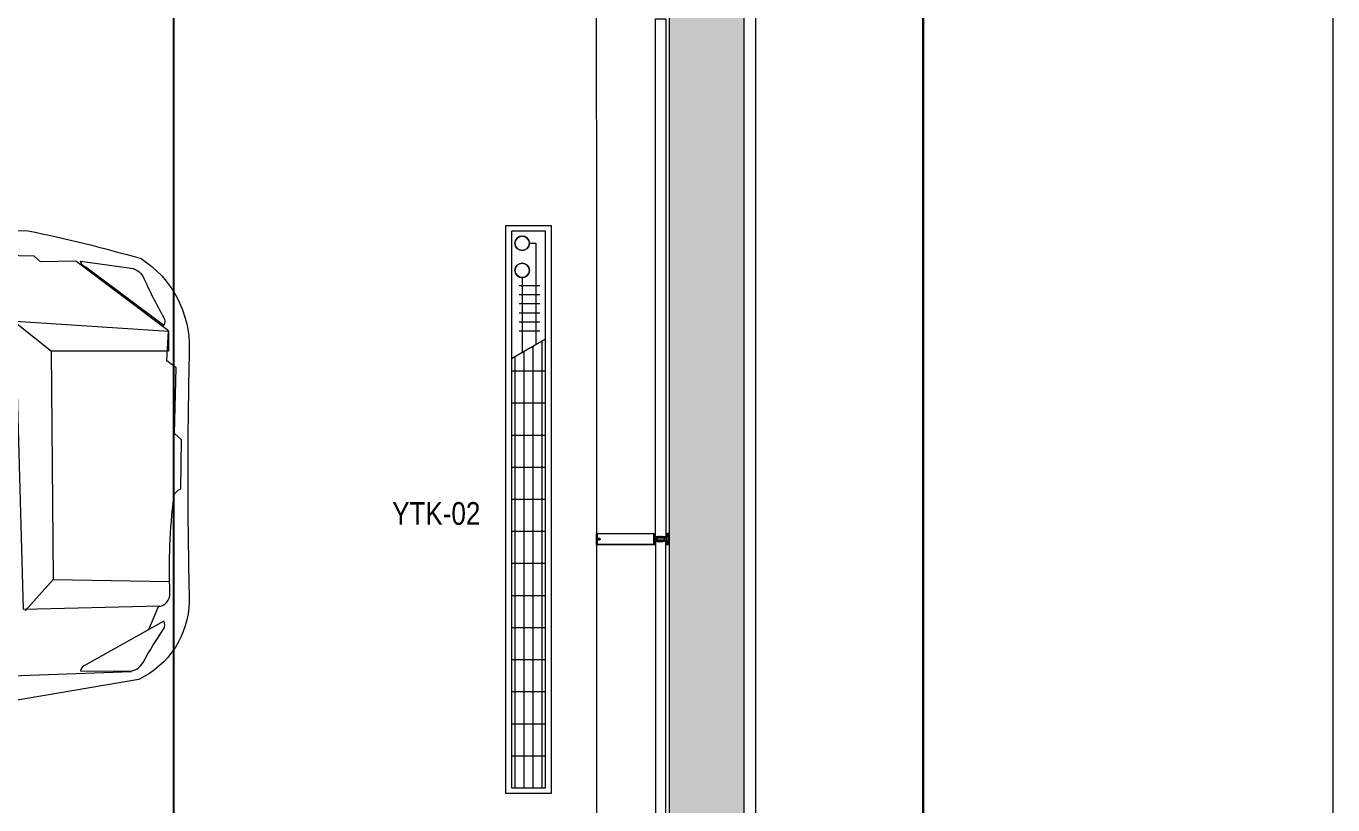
# Model space of a CAD drawing. Extents: x -2012 to 34975, y -1043 to 8321.
# Drawn here: x 5880 to 6455, y 1097 to 1440 of the extents above; entities that cross this region are included whole.
import ezdxf
from ezdxf.enums import TextEntityAlignment as Align

# ---------------------------------------------------------------- set-up
doc = ezdxf.new("R2010")
doc.units = 0
doc.header["$LTSCALE"] = 25
doc.linetypes.add('Grundrisse$0$AUSGEZOGEN', pattern=[2, 1, 1])
doc.linetypes.add('HIDDEN2', pattern=[4.7625, 3.175, -1.5875])
doc.layers.get('0').update_dxf_attribs({"color": 9, "lineweight": 9})
for name, color, linetype, lineweight in [('04', 9, 'Continuous', 9), ('06D', 9, 'Continuous', 9), ('10A', 9, 'Continuous', 9), ('15', 9, 'Continuous', 9), ('21', 9, 'Continuous', 9), ('31', 9, 'Continuous', 9), ('35', 9, 'Continuous', 9)]:
    doc.layers.add(name, color=color, linetype=linetype, lineweight=lineweight)
doc.styles.add('MuuM_TEXT-STANDART', font='ARIALN.TTF')

# ---------------------------------------------------------------- blocks, each defined once
blk = doc.blocks.new('prf-camderzi-20x6-p_1')
at = {"layer": '10A', "linetype": 'Continuous'}
for points in [[(0.18, -2.39), (0.13, -2.34), (0.13, 2.34), (0.18, 2.39), (0.79, 2.39), (0.82, 2.3), (0.88, 2.28), (1.2, 2.39), (1.2, 2.5), (0.15, 2.5), (0.04, 2.45), (0, 2.35), (0, -2.35), (0.05, -2.46), (0.15, -2.5), (1.2, -2.5), (1.2, -2.39), (0.88, -2.28), (0.82, -2.3), (0.79, -2.39)], [(1.06, 2.07), (1.06, 1.95), (1.12, 1.95), (1.2, 2.03), (1.2, 2.35), (0.83, 2.25), (0.8, 2.25), (0.77, 2.27), (0.74, 2.33), (0.69, 2.35), (0.53, 2.27), (0.39, 2.2), (0.22, 2.13), (0.21, 2.1), (0.22, 2.07), (0.26, 2.05), (0.6, 2.05), (0.65, 2), (0.65, 1.08), (0.75, 0.98), (0.9, 0.98), (1, 0.88), (1, 0.03), (1.02, 0), (1, -0.02), (1, -0.88), (0.9, -0.98), (0.75, -0.98), (0.65, -1.08), (0.65, -2), (0.6, -2.05), (0.26, -2.05), (0.22, -2.07), (0.21, -2.1), (0.23, -2.14), (0.42, -2.21), (0.52, -2.26), (0.7, -2.35), (0.73, -2.33), (0.77, -2.27), (0.8, -2.25), (0.82, -2.25), (1.2, -2.35), (1.2, -2.03), (1.12, -1.95), (1.06, -1.95), (1.06, -2.07), (0.9, -2.07), (0.8, -1.97), (0.8, -1.13), (1.06, -1.13), (1.06, -1.25), (1.12, -1.25), (1.2, -1.17), (1.2, 1.17), (1.12, 1.25), (1.06, 1.25), (1.06, 1.13), (0.8, 1.13), (0.8, 1.97), (0.9, 2.07)], [(6.25, -2.5), (31.85, -2.5), (31.95, -2.46), (32, -2.35), (32, 2.35), (31.94, 2.47), (31.85, 2.5), (6.25, 2.5), (6.25, 2.3), (6.33, 2.22), (6.39, 2.22), (6.39, 2.34), (6.62, 2.34), (6.62, 1.9), (6.64, 1.87), (6.62, 1.85), (6.62, 1.4), (6.39, 1.4), (6.39, 1.52), (6.33, 1.52), (6.25, 1.44), (6.25, 1.08), (6.37, 1.08), (6.37, 1.2), (6.58, 1.2), (6.58, 0.65), (6.52, 0.53), (6.43, 0.5), (5.3, 0.5), (5.25, 0.45), (5.25, 0.35), (5.35, 0.25), (5.44, 0.25), (5.47, 0.2), (5.59, 0.2), (5.62, 0.25), (5.65, 0.2), (5.77, 0.2), (5.8, 0.25), (5.83, 0.2), (5.95, 0.2), (5.98, 0.25), (6.01, 0.2), (6.13, 0.2), (6.16, 0.25), (6.19, 0.2), (6.31, 0.2), (6.34, 0.25), (6.37, 0.2), (6.41, 0.2), (6.6, 0.09), (6.65, 0), (6.6, -0.09), (6.41, -0.2), (6.28, -0.2), (6.25, -0.25), (6.22, -0.2), (6.1, -0.2), (6.07, -0.25), (6.04, -0.2), (5.92, -0.2), (5.89, -0.25), (5.86, -0.2), (5.74, -0.2), (5.71, -0.25), (5.68, -0.2), (5.56, -0.2), (5.53, -0.25), (5.5, -0.2), (5.38, -0.2), (5.35, -0.25), (5.25, -0.37), (5.25, -0.45), (5.3, -0.5), (6.43, -0.5), (6.55, -0.56), (6.58, -0.65), (6.58, -1.22), (6.37, -1.22), (6.37, -1.1), (6.25, -1.1), (6.25, -1.46), (6.33, -1.54), (6.39, -1.54), (6.39, -1.42), (6.62, -1.42), (6.62, -1.86), (6.64, -1.89), (6.62, -1.91), (6.62, -2.36), (6.39, -2.36), (6.39, -2.24), (6.33, -2.24), (6.25, -2.32)]]:
    blk.add_lwpolyline(points, close=True, dxfattribs=at)
at = {"layer": '10A', "linetype": 'Grundrisse$0$AUSGEZOGEN'}
for points in [[(5.22, -0.5), (5.22, -0.32), (5.28, -0.22), (5.42, -0.19), (5.59, -0.2), (5.76, -0.21), (5.84, -0.21), (5.87, -0.24), (5.9, -0.2), (5.94, -0.2), (6.12, -0.19), (6.17, -0.19), (6.23, -0.17), (6.37, -0.09), (6.42, 0), (6.37, 0.09), (6.23, 0.17), (6.17, 0.19), (6.12, 0.19), (5.94, 0.2), (5.9, 0.2), (5.87, 0.23), (5.84, 0.21), (5.76, 0.21), (5.59, 0.2), (5.42, 0.19), (5.27, 0.23), (5.22, 0.32), (5.22, 0.5), (2.39, 0.5), (2.31, 0.48), (2.07, 0.37), (2.04, 0.37), (2.03, 0.4), (2.04, 0.47), (2.03, 0.49), (1.98, 0.5), (1.44, 0.5), (1.34, 0.4), (1.37, 0.29), (1.48, 0.27), (1.48, 0.34), (1.51, 0.37), (1.8, 0.37), (1.87, 0.34), (2.18, 0.03), (2.19, 0), (2.18, -0.04), (1.87, -0.34), (1.8, -0.37), (1.51, -0.37), (1.48, -0.34), (1.48, -0.26), (1.37, -0.29), (1.34, -0.36), (1.37, -0.47), (1.44, -0.5), (2.01, -0.5), (2.04, -0.47), (2.03, -0.4), (2.04, -0.38), (2.07, -0.37), (2.31, -0.48), (2.39, -0.5)], [(2.8, 0.93), (2.78, 0.89), (2.73, 0.5), (2.84, 0.5), (2.89, 0.55), (2.91, 0.58), (2.91, 0.9), (3, 1.05), (3.11, 1.09), (3.45, 1.12), (3.46, 1.13), (3.47, 1.16), (3.45, 1.18), (3.1, 1.18), (3.09, 1.18), (3.04, 1.17), (3, 1.15), (2.95, 1.13), (2.91, 1.1), (2.88, 1.06), (2.84, 1.02), (2.82, 0.98)], [(3.68, 0.93), (3.66, 0.89), (3.61, 0.5), (3.72, 0.5), (3.77, 0.55), (3.79, 0.58), (3.79, 0.9), (3.88, 1.05), (3.99, 1.09), (4.33, 1.12), (4.34, 1.13), (4.35, 1.16), (4.33, 1.18), (3.98, 1.18), (3.97, 1.18), (3.92, 1.17), (3.88, 1.15), (3.83, 1.13), (3.79, 1.1), (3.76, 1.06), (3.72, 1.02), (3.7, 0.98)], [(4.56, 0.93), (4.54, 0.89), (4.49, 0.5), (4.6, 0.5), (4.65, 0.55), (4.67, 0.58), (4.67, 0.9), (4.76, 1.05), (4.87, 1.09), (5.21, 1.12), (5.22, 1.13), (5.23, 1.16), (5.21, 1.18), (4.86, 1.18), (4.85, 1.18), (4.8, 1.17), (4.76, 1.15), (4.71, 1.13), (4.67, 1.1), (4.64, 1.06), (4.6, 1.02), (4.58, 0.98)], [(2.79, -0.92), (2.78, -0.88), (2.73, -0.5), (2.84, -0.5), (2.89, -0.55), (2.91, -0.58), (2.91, -0.89), (3, -1.04), (3.11, -1.08), (3.44, -1.11), (3.46, -1.12), (3.47, -1.15), (3.45, -1.17), (3.1, -1.17), (3.09, -1.17), (3.04, -1.16), (3, -1.14), (2.95, -1.12), (2.91, -1.09), (2.87, -1.05), (2.84, -1.01), (2.82, -0.97)], [(3.67, -0.92), (3.66, -0.88), (3.61, -0.5), (3.72, -0.5), (3.77, -0.55), (3.79, -0.58), (3.79, -0.89), (3.88, -1.04), (3.99, -1.08), (4.32, -1.11), (4.34, -1.12), (4.35, -1.15), (4.33, -1.17), (3.98, -1.17), (3.97, -1.17), (3.92, -1.16), (3.88, -1.14), (3.83, -1.12), (3.79, -1.09), (3.75, -1.05), (3.72, -1.01), (3.7, -0.97)], [(4.55, -0.92), (4.54, -0.88), (4.49, -0.5), (4.6, -0.5), (4.65, -0.55), (4.67, -0.58), (4.67, -0.89), (4.76, -1.04), (4.87, -1.08), (5.2, -1.11), (5.22, -1.12), (5.23, -1.15), (5.21, -1.17), (4.86, -1.17), (4.85, -1.17), (4.8, -1.16), (4.76, -1.14), (4.71, -1.12), (4.67, -1.09), (4.63, -1.05), (4.6, -1.01), (4.58, -0.97)]]:
    blk.add_lwpolyline(points, close=True, dxfattribs=at)
at = {"layer": '10A', "linetype": 'Continuous'}
blk.add_lwpolyline([(6.85, -2.29), (6.85, 2.29), (31.79, 2.29), (31.79, 0.16), (31.74, 0.11), (31.28, 0.11), (31.22, 0.17), (31.2, 0.22), (31.17, 0.27), (31.13, 0.31), (31.09, 0.35), (31.05, 0.38), (31, 0.41), (30.95, 0.43), (30.9, 0.45), (30.84, 0.46), (30.79, 0.46), (30.73, 0.45), (30.68, 0.44), (30.62, 0.42), (30.57, 0.4), (30.53, 0.37), (30.49, 0.33), (30.45, 0.29), (30.44, 0.18), (30.52, 0.13), (30.66, 0.13), (30.68, 0.16), (30.67, 0.18), (30.78, 0.22), (30.92, 0.18), (30.92, 0.16), (30.93, 0.14), (31, 0.12), (31.04, -0.01), (31, -0.11), (30.93, -0.12), (30.92, -0.15), (30.93, -0.16), (30.78, -0.2), (30.68, -0.16), (30.68, -0.15), (30.67, -0.12), (30.65, -0.11), (30.52, -0.11), (30.42, -0.18), (30.45, -0.27), (30.49, -0.31), (30.53, -0.35), (30.57, -0.38), (30.62, -0.41), (30.68, -0.42), (30.73, -0.44), (30.79, -0.44), (30.84, -0.44), (30.9, -0.43), (30.95, -0.42), (31, -0.39), (31.05, -0.37), (31.09, -0.33), (31.13, -0.29), (31.17, -0.25), (31.2, -0.2), (31.22, -0.15), (31.28, -0.09), (31.74, -0.09), (31.79, -0.14), (31.79, -2.29), (6.85, -2.29)], dxfattribs=at)
blk = doc.blocks.new('p-cephe-onkisim')
at = {"layer": '31'}
h = blk.add_hatch(dxfattribs=at)
h.set_pattern_fill('DOTS', color=256, scale=50, angle=90, style=0)
h.set_pattern_definition([(90, (8372.4593, -9317.76), (-3.125, 1.5625), [0, -3.125])])
h.paths.add_polyline_path([(-38, 3019.5), (-5, 3019.5), (-5, 3752), (-38, 3752)])
h.paths.add_polyline_path([(-5, 1789.5), (-38, 1789.5), (-38, 2276.5), (-5, 2276.5)])
h.paths.add_polyline_path([(-38, 794.5), (-5, 794.5), (-5, 1709.5), (-38, 1709.5)])
h.paths.add_polyline_path([(-38, 68), (-5, 68), (-5, 554.5), (-38, 554.5)])
at = {"layer": '06D'}
for points in [[(-70.11, 2344.99), (-70, 68.43)], [(0, 2276.5), (0, 68)]]:
    blk.add_lwpolyline(points, dxfattribs=at)
blk.add_lwpolyline([(-38, 794.5), (-5, 794.5), (-5, 1709.5), (-38, 1709.5)], close=True, dxfattribs=at)
at = {"layer": '15', "linetype": 'Continuous'}
for points in [[(-44, 1251), (-39.5, 1251), (-39.5, 1023), (-44, 1023)], [(-44, 793.18), (-39.5, 793.18), (-39.5, 1021), (-44, 1021)]]:
    blk.add_lwpolyline(points, close=True, dxfattribs=at)
at = {"xscale": -1}
blk.add_blockref('prf-camderzi-20x6-p_1', (-38, 1022), dxfattribs=at)
blk = doc.blocks.new('p-cephe-onkisim-toplam')
blk.add_blockref('p-cephe-onkisim', (0, 0))
blk = doc.blocks.new('p-araba-crafter-1')
for points in [[(-325.24, 95.01), (-267.46, 104.76), (226.84, 100.03, -0.193651), (240.72, 94.32, -0.376965), (241.54, 83.71), (245.62, -76.25, -0.337403), (230.11, -104.82), (-276.44, -102.54, -0.019253), (-326.25, -90.3, -0.261404), (-347.48, -50.31, 0.011653), (-347.48, 60.69, -0.283819), (-325.24, 95.01, -0.476839)], [(-329.75, 73), (-333.95, 62.92, 0.393869), (-338.99, 57.04, -0.040659), (-340.67, 14.76, -0.299249), (-343.76, 11.12), (-344.04, -10.44), (-340.95, -13.24), (-341.68, -42.2), (-337.65, -45.34), (-338.4, -58.55), (-297.49, -89.22), (-281.97, -88.87), (-279.15, -91.34), (-245.99, -92.04), (-239.29, -88.52), (-144.76, -81.47), (212.63, -84.45), (211.92, 81.01), (-160.94, 83.79), (-240.52, 94.44), (-322.09, 91.46)], [(-299.61, 91.18), (-320.81, 91.38, 0.261581), (-327.16, 87.46, -0.022926), (-336.13, 72.89, 0.279532), (-336.31, 69.35), (-301.94, 88.58, 0.295188), (-299.61, 91.18, 13.178644)], [(-299.61, -89.13), (-320.81, -86.22, -0.261581), (-327.16, -82.3, 0.019625), (-336.13, -64.44, -0.279532), (-336.31, -60.89), (-301.94, -86.52, -0.295188), (-299.61, -89.13, -13.178644)]]:
    blk.add_lwpolyline(points, format="xyb")
for points in [[(-334.58, 62.79), (-274.46, 64.16), (-270.95, -62.71), (-338.36, -58.34), (-338.36, -49.59), (-286.71, -49.59), (-287.59, 51.03), (-338.7, 51.82)], [(-275.27, 64.73), (-287.73, 50.89)], [(-270.91, -62.11), (-286.82, -49.6)]]:
    blk.add_lwpolyline(points)
blk = doc.blocks.new('p-crafter orta')
blk.add_blockref('p-araba-crafter-1', (346.83, -5.19))
blk = doc.blocks.new('A$C4B7F52E3')
for p, q in [((250, 89.48), (0, 89.47)), ((250, 89.47), (0, 89.48)), ((0, 89.48), (0, 69.47)), ((250, 69.47), (250, 89.47)), ((0, 69.47), (250, 69.47))]:
    blk.add_line(p, q)
at = {"color": 252, "linetype": 'Continuous'}
for p, q in [((16.61, 71.95), (16.6, 86.99)), ((30.73, 71.95), (30.72, 86.99)), ((44.85, 71.95), (44.84, 86.99)), ((58.96, 71.95), (58.96, 86.99)), ((73.08, 71.95), (73.08, 86.99)), ((87.2, 71.95), (87.2, 86.99)), ((101.32, 71.95), (101.32, 86.99)), ((115.44, 71.95), (115.44, 86.99)), ((129.56, 71.95), (129.56, 86.99)), ((143.68, 71.95), (143.68, 86.98)), ((157.8, 71.95), (157.8, 86.98)), ((171.92, 71.94), (171.92, 86.98)), ((186.04, 71.94), (186.04, 86.98))]:
    blk.add_line(p, q, dxfattribs=at)
at = {"color": 252}
for p, q in [((191.48, 71.95), (200.19, 86.99)), ((199.29, 85.44), (2.49, 85.42)), ((196.99, 81.46), (2.49, 81.45)), ((242.21, 82.69), (197.7, 82.69)), ((203.55, 84.5), (203.55, 75.36)), ((207.52, 84.5), (207.52, 75.36)), ((211.5, 84.5), (211.5, 75.36)), ((215.48, 84.5), (215.48, 75.36)), ((219.45, 84.5), (219.45, 75.36)), ((223.43, 84.5), (223.43, 75.36)), ((242.21, 79.91), (242.21, 82.69)), ((194.68, 77.48), (2.49, 77.47)), ((227.1, 76.72), (194.25, 76.73)), ((192.38, 73.51), (2.49, 73.49))]:
    blk.add_line(p, q, dxfattribs=at)
blk.add_lwpolyline([(247.51, 86.99), (247.51, 71.95), (2.49, 71.95), (2.49, 86.99)], close=True)
for centre in [(230.28, 76.72), (242.21, 76.72)]:
    blk.add_circle(centre, 3.18, dxfattribs=at)
blk = doc.blocks.new('yer menfezleri')
at = {"layer": '35'}
for centre in [(2775.01, 13059), (2775.01, 13047.07)]:
    blk.add_circle(centre, 3.18, dxfattribs=at)
at = {"layer": '35', "xscale": -1, "rotation": 270}
blk.add_blockref('A$C4B7F52E3', (2698.29, 12816.79), dxfattribs=at)
at = {"layer": '35', "style": 'MuuM_TEXT-STANDART'}
blk.add_text('YTK-02', height=10, dxfattribs=at).set_placement((2737.18, 12940.06), align=Align.MIDDLE)

msp = doc.modelspace()

# ---------------------------------------------------------------- linework, layer by layer
at = {"color": 4}
msp.add_lwpolyline([(80, 4190), (6455.06, 4190), (6455.06, 15), (80, 15)], close=True, dxfattribs=at)
at = {"layer": '21', "linetype": 'HIDDEN2', "ltscale": 0.1, "const_width": 1}
msp.add_lwpolyline([(5944.63, 2029.5), (5944.63, 629.5), (6274.63, 629.5), (6274.63, 2029.5)], close=True, dxfattribs=at)

# ---------------------------------------------------------------- block references
for name, p in [('p-cephe-onkisim-toplam', (6200.84, 192.5)), ('yer menfezleri', (3323.08, -11714.29))]:
    msp.add_blockref(name, p)
at = {"layer": '04', "rotation": 180}
msp.add_blockref('p-crafter orta', (5950.84, 1242.49), dxfattribs=at)

doc.saveas('drawing.dxf')
